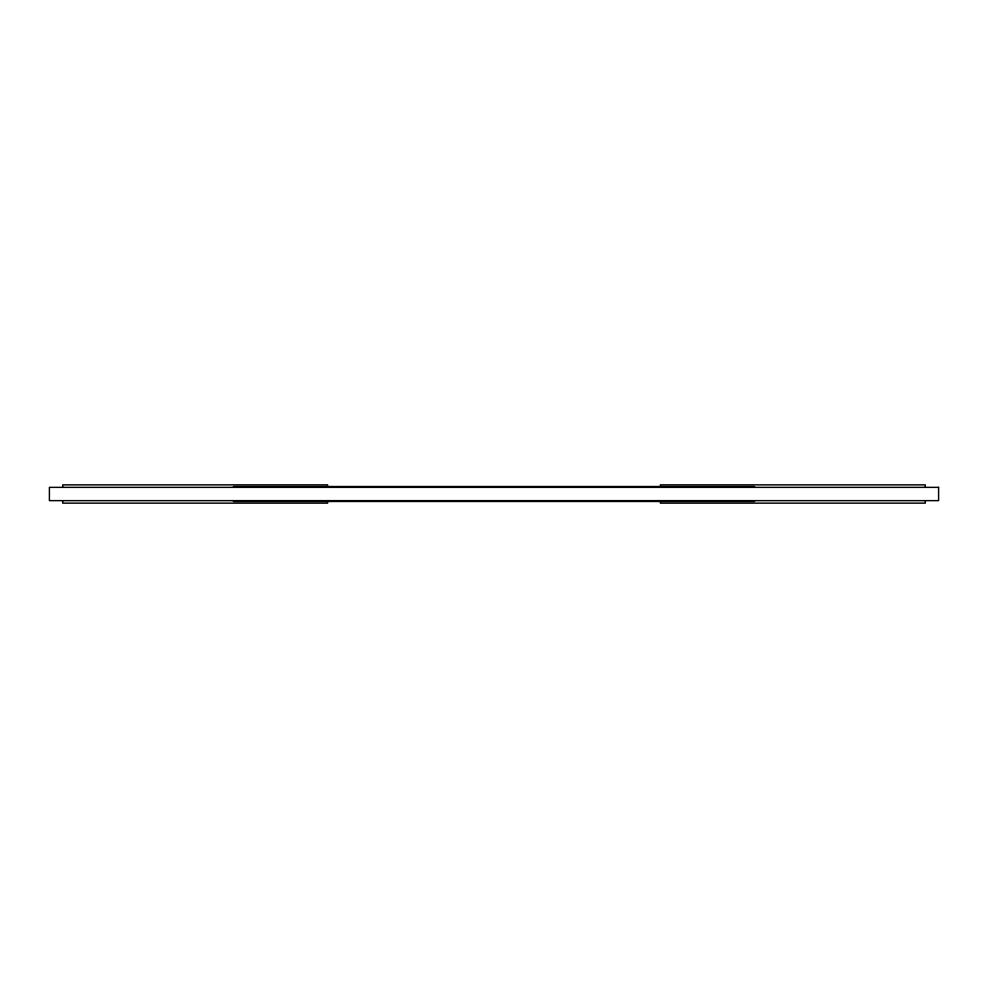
<?xml version="1.0" encoding="UTF-8"?>
<svg xmlns="http://www.w3.org/2000/svg" width="988" height="988" viewBox="0 0 988 988"><rect width="100%" height="100%" fill="white"/><g stroke="black" fill="none" stroke-linecap="round" stroke-linejoin="round"><path stroke-width="1.48" d="M233.427 486.516L754.573 486.516M233.427 501.484L754.573 501.484M925.299 487.356L925.299 484.861L660.416 484.861L660.416 486.516M925.299 500.644L925.299 503.139L660.416 503.139L660.416 501.484M327.584 486.516L327.584 484.861L62.701 484.861L62.701 487.356M327.584 501.484L327.584 503.139L62.701 503.139L62.701 500.644M938.6 487.356L49.4 487.356L49.4 500.644L938.6 500.644L938.6 487.356"/></g></svg>
